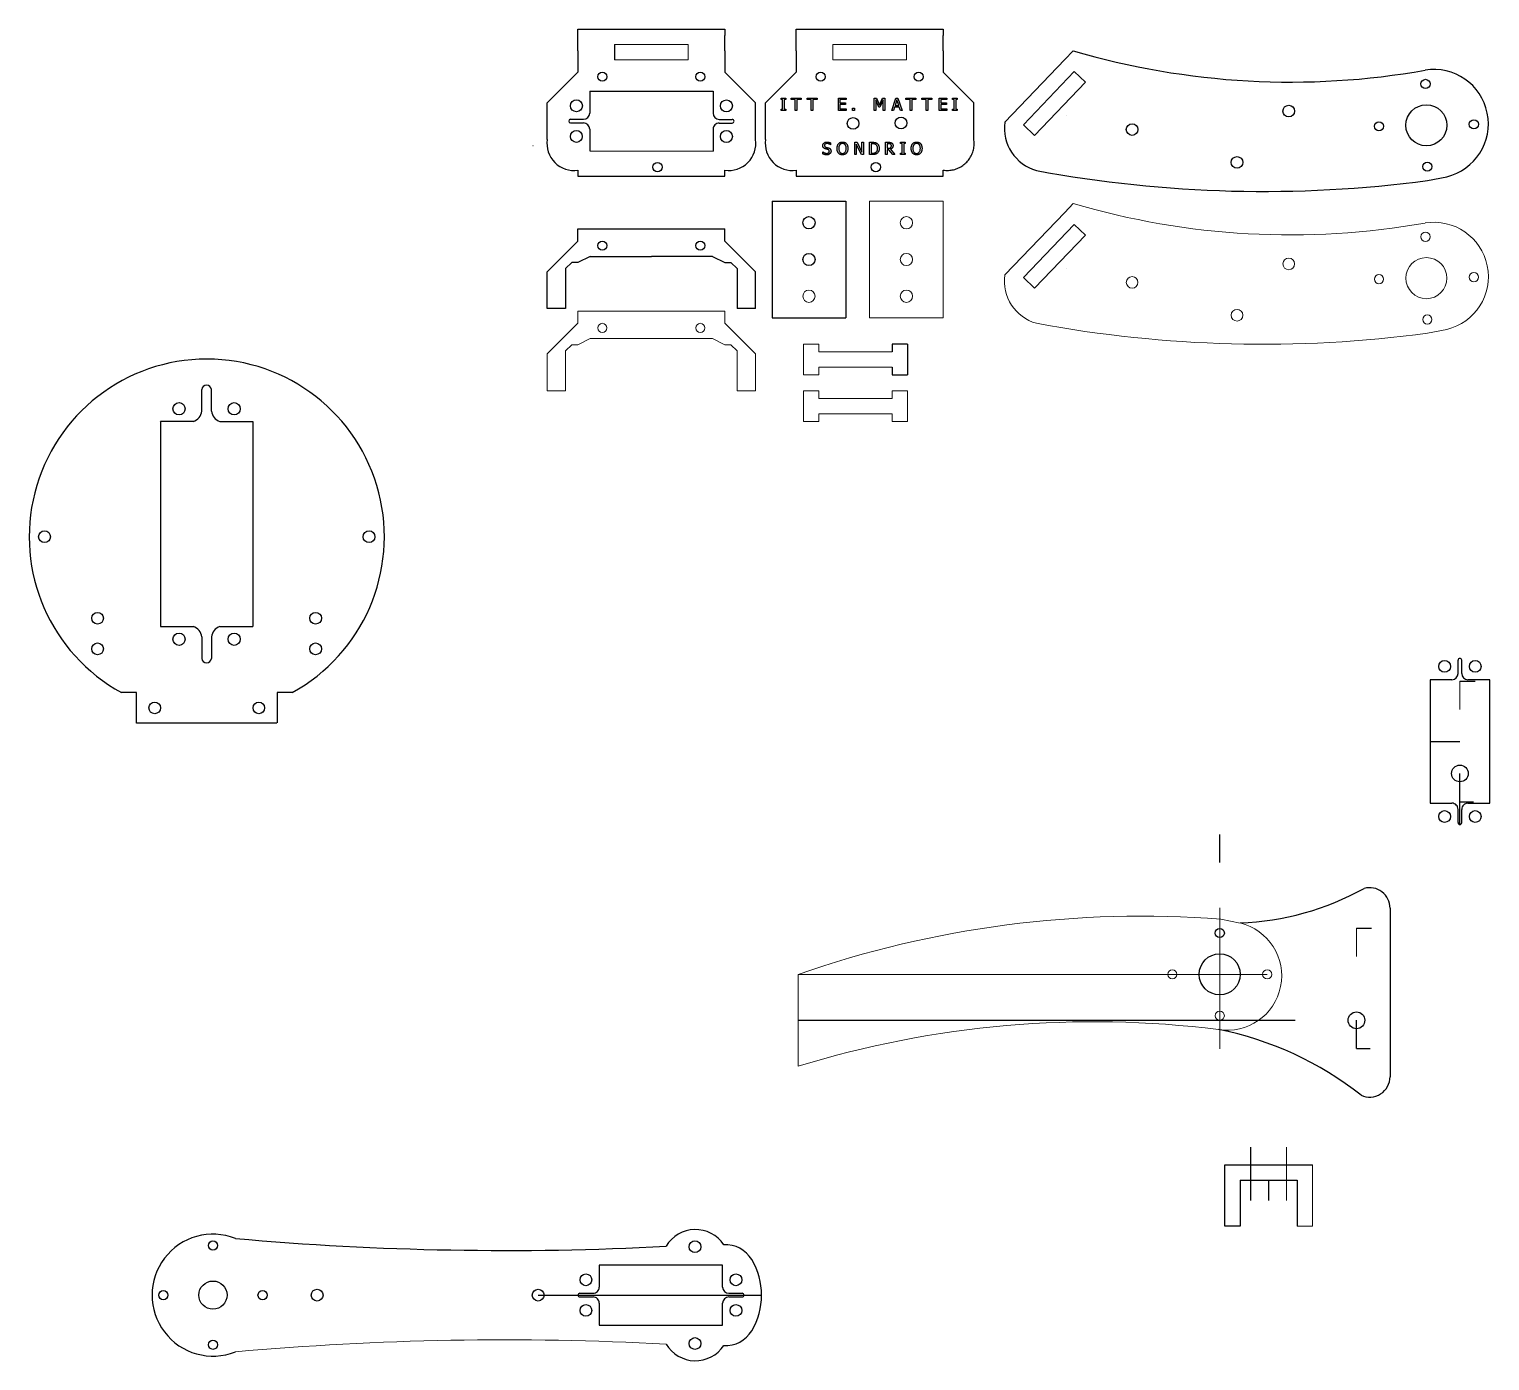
# Model space of a CAD drawing. Header units: millimetres. Extents: x -22 to 1002, y -11 to 445.
# Drawn here: x 525.2 to 1002.2, y 10.7 to 445.3 of the extents above; entities that cross this region are included whole.
import ezdxf

# ---------------------------------------------------------------- set-up
doc = ezdxf.new("R2010")
doc.units = ezdxf.units.MM
for name, color, linetype in [('SLD-0', 174, 'Continuous'), ('SLD-0_2', 179, 'Continuous'), ('SLD-0_3', 179, 'Continuous'), ('SLD-0_4', 179, 'Continuous')]:
    doc.layers.add(name, color=color, linetype=linetype)

msp = doc.modelspace()

# ---------------------------------------------------------------- linework, layer by layer
at = {"color": 250, "linetype": 'Continuous', "lineweight": 18, "true_color": 0x191924}
for p, q in [((787.7, 440.26), (787.7, 435.26)), ((811.7, 440.26), (787.7, 440.26)), ((811.7, 440.26), (811.7, 435.26)), ((811.7, 435.26), (787.7, 435.26)), ((799.67, 389.11), (799.67, 351.11)), ((799.67, 389.11), (823.67, 389.11)), ((823.67, 389.11), (823.67, 351.11)), ((863.38, 385.49), (866.15, 388.37)), ((866.51, 381.53), (849.91, 364.2)), ((853.52, 360.74), (870.13, 378.07)), ((870.13, 378.07), (866.51, 381.53)), ((864, 367.32), (864, 367.32)), ((864, 367.32), (864, 367.32)), ((853.52, 360.74), (849.91, 364.2)), ((704.4, 353.27), (752.4, 353.27)), ((799.67, 351.11), (823.67, 351.11)), ((778.07, 327.27), (783.07, 327.27)), ((778.07, 327.27), (778.07, 317.27)), ((783.07, 327.27), (783.07, 324.77)), ((807.07, 324.77), (783.07, 324.77)), ((807.07, 327.27), (807.07, 324.77)), ((812.07, 327.27), (807.07, 327.27)), ((812.07, 327.27), (812.07, 317.27)), ((783.07, 319.77), (807.07, 319.77)), ((783.07, 319.77), (783.07, 317.27)), ((807.07, 319.77), (807.07, 317.27)), ((783.07, 317.27), (778.07, 317.27)), ((807.07, 317.27), (812.07, 317.27))]:
    msp.add_line(p, q, dxfattribs=at)
at = {"color": 172, "linetype": 'Continuous', "lineweight": 18, "true_color": 0x0000b4}
for p, q in [((863.38, 385.49), (843.82, 365.06)), ((981.89, 346.03), (988.15, 347.25))]:
    msp.add_line(p, q, dxfattribs=at)
at = {"color": 5, "linetype": 'Continuous', "lineweight": 18, "true_color": 0x0000ff}
for p, q in [((704.4, 349.27), (704.4, 353.27)), ((752.4, 349.27), (752.4, 353.27)), ((694.4, 339.27), (704.4, 349.27)), ((762.4, 339.27), (752.4, 349.27)), ((708.4, 344.27), (704.4, 342.27)), ((708.4, 344.27), (728.4, 344.27)), ((748.4, 344.27), (728.4, 344.27)), ((748.4, 344.27), (752.4, 342.27)), ((694.4, 327.27), (694.4, 339.27)), ((702.4, 342.27), (700.4, 340.27)), ((700.4, 340.27), (700.4, 328.27)), ((704.4, 342.27), (702.4, 342.27)), ((752.4, 342.27), (754.4, 342.27)), ((754.4, 342.27), (756.4, 340.27)), ((756.4, 340.27), (756.4, 328.27)), ((762.4, 327.27), (762.4, 339.27)), ((700.4, 327.27), (694.4, 327.27)), ((700.4, 328.27), (700.4, 327.27)), ((756.4, 328.27), (756.4, 327.27)), ((762.4, 327.27), (756.4, 327.27))]:
    msp.add_line(p, q, dxfattribs=at)
at = {"color": 250, "linetype": 'Continuous', "lineweight": 18, "true_color": 0x191924}
for centre in [(811.67, 382.11), (811.67, 370.11), (811.67, 358.11)]:
    msp.add_circle(centre, 2, dxfattribs=at)
at = {"color": 172, "linetype": 'Continuous', "lineweight": 18, "true_color": 0x0000b4}
for centre, radius in [((981.21, 377.52), 1.5), ((936.55, 368.67), 1.9), ((981.5, 364.02), 6.7), ((885.4, 362.64), 1.9), ((966, 363.69), 1.5), ((997, 364.35), 1.5), ((919.65, 351.91), 1.9), ((981.79, 350.52), 1.5)]:
    msp.add_circle(centre, radius, dxfattribs=at)
at = {"color": 5, "linetype": 'Continuous', "lineweight": 18, "true_color": 0x0000ff}
for centre in [(712.4, 347.77), (744.4, 347.77)]:
    msp.add_circle(centre, 1.5, dxfattribs=at)
at = {"color": 250, "linetype": 'Continuous', "lineweight": 18, "true_color": 0x191924}
msp.add_arc((937.13, 629.2), 251.07, 253.5786, 280.0902, dxfattribs=at)
at = {"color": 172, "linetype": 'Continuous', "lineweight": 18, "true_color": 0x0000b4}
for centre, radius, start, end in [((983.97, 364.5), 17.75, 283.6116, 99.2672), ((858, 363.08), 14.32, 172.0293, 254.4454), ((928.2, 747.21), 404.76, 259.4592, 277.6216)]:
    msp.add_arc(centre, radius, start, end, dxfattribs=at)
at = {"layer": 'SLD-0'}
for p, q in [((863.38, 435.38), (843.82, 414.95)), ((981.89, 395.91), (988.15, 397.14)), ((581.55, 320.6), (581.55, 327.66)), ((584.74, 320.6), (584.74, 327.66)), ((567.62, 317.27), (567.62, 317.27)), ((578.82, 317.27), (568.05, 317.27)), ((568.05, 317.27), (568.05, 250.27)), ((587.47, 317.27), (598.24, 317.27)), ((598.24, 317.27), (598.24, 250.27)), ((568.05, 250.27), (578.82, 250.27)), ((587.47, 250.27), (598.24, 250.27)), ((581.55, 246.95), (581.55, 239.88)), ((584.74, 246.95), (584.74, 239.88)), ((991.84, 234.94), (991.84, 239.29)), ((993.04, 234.94), (993.04, 239.29)), ((989.84, 232.94), (982.69, 232.94)), ((982.69, 232.94), (982.69, 192.64)), ((1002.19, 232.94), (995.04, 232.94)), ((1002.19, 192.64), (1002.19, 232.94)), ((560.21, 228.74), (555.35, 228.74)), ((560.21, 218.74), (560.21, 228.74)), ((606.21, 228.74), (606.21, 218.88)), ((611.07, 228.74), (606.21, 228.74)), ((606.07, 218.74), (560.21, 218.74)), ((982.69, 192.64), (989.84, 192.64)), ((995.04, 192.64), (1002.19, 192.64)), ((991.84, 186.29), (991.84, 190.64)), ((993.04, 186.29), (993.04, 190.64)), ((751.66, 41.83), (711.36, 41.83)), ((711.36, 41.83), (711.36, 34.68)), ((751.66, 34.68), (751.66, 41.83)), ((691.43, 32.08), (764.39, 32.08)), ((705.01, 32.68), (709.36, 32.68)), ((705.01, 31.48), (709.36, 31.48)), ((711.36, 29.48), (711.36, 22.33)), ((751.66, 22.33), (751.66, 29.48)), ((753.66, 32.68), (758.01, 32.68)), ((753.66, 31.48), (758.01, 31.48)), ((711.36, 22.33), (751.66, 22.33))]:
    msp.add_line(p, q, dxfattribs=at)
for centre, radius in [((981.21, 427.41), 1.5), ((936.55, 418.55), 1.9), ((981.5, 413.91), 6.7), ((966, 413.58), 1.5), ((997, 414.24), 1.5), ((885.4, 412.53), 1.9), ((919.65, 401.8), 1.9), ((981.79, 400.41), 1.5), ((574.14, 321.38), 2), ((592.14, 321.38), 2), ((530.22, 279.61), 1.92), ((636.21, 279.61), 1.92), ((547.54, 253.02), 1.92), ((618.74, 253.02), 1.92), ((574.14, 246.16), 2), ((592.14, 246.16), 2), ((547.54, 243.02), 1.92), ((618.74, 243.02), 1.92), ((987.44, 237.29), 1.92), ((997.44, 237.29), 1.92), ((566.21, 223.74), 1.9), ((600.21, 223.74), 1.9), ((987.44, 188.29), 1.92), ((997.44, 188.29), 1.92), ((914.01, 136.78), 6.7), ((585.23, 48.28), 1.5), ((742.63, 47.88), 1.92), ((707.01, 37.08), 1.92), ((756.01, 37.08), 1.92), ((569.03, 32.08), 1.5), ((585.23, 32.08), 4.6), ((601.43, 32.08), 1.5), ((619.25, 32.08), 1.92), ((691.43, 32.08), 1.92), ((707.01, 27.08), 1.92), ((756.01, 27.08), 1.92), ((585.23, 15.88), 1.5), ((742.63, 16.28), 1.92)]:
    msp.add_circle(centre, radius, dxfattribs=at)
for centre, radius, start, end in [((983.97, 414.39), 17.75, 283.6116, 99.2672), ((858, 412.96), 14.32, 172.0293, 254.4454), ((928.2, 797.09), 404.76, 259.4592, 277.6216), ((583.21, 279.61), 57.99, 298.7114, 241.2886), ((583.14, 327.52), 1.6, 4.9977, 175.0022), ((577.63, 321.03), 3.94, 287.6082, 353.7193), ((588.66, 321.03), 3.94, 186.2806, 252.3917), ((577.63, 246.52), 3.94, 6.2807, 72.3918), ((588.66, 246.52), 3.94, 107.6082, 173.7194), ((583.14, 240.02), 1.6, 184.9978, 355.0022), ((992.44, 239.29), 0.6, 90, 180.0006), ((992.44, 239.29), 0.6, 359.9994, 90), ((989.84, 234.94), 2, 270, 0), ((995.04, 234.94), 2, 180, 270), ((989.84, 190.64), 2, 359.9999, 90), ((995.04, 190.64), 2, 90, 180.0001), ((992.44, 186.29), 0.6, 179.9998, 270), ((992.44, 186.29), 0.6, 270, 0.0002), ((742.78, 42.45), 11.05, 33.3259, 149.6292), ((585.23, 32.08), 19.9, 68.3801, 291.6199), ((680.92, 1046.18), 999.52, 264.92826, 273.00103), ((752.6, 38.53), 10, 31.0177, 93.3566), ((741.86, 32.08), 22.53, 328.9823, 31.0177), ((709.36, 34.68), 2, 269.9999, 0), ((753.66, 34.68), 2, 180, 270), ((705.01, 32.08), 0.6, 89.9998, 180), ((705.01, 32.08), 0.6, 180, 270.0002), ((709.36, 29.48), 2, 0, 90.0001), ((753.66, 29.48), 2, 90, 180), ((758.01, 32.08), 0.6, 0, 90.0006), ((758.01, 32.08), 0.6, 269.9994, 0), ((752.6, 25.62), 10, 266.628, 328.9823), ((742.78, 21.71), 11.05, 210.3708, 326.6741)]:
    msp.add_arc(centre, radius, start, end, dxfattribs=at)
at = {"layer": 'SLD-0', "color": 174, "linetype": 'Continuous', "lineweight": 18, "true_color": 0x0000a0}
msp.add_arc((680.92, -982.03), 999.52, 86.99897, 95.07174, dxfattribs=at)
at = {"layer": 'SLD-0_2'}
for p, q in [((992.44, 185.69), (992.44, 193.1)), ((914.01, 173.33), (914.01, 182.43)), ((776.33, 121.78), (938.65, 121.78))]:
    msp.add_line(p, q, dxfattribs=at)
at = {"layer": 'SLD-0_2', "color": 250, "linetype": 'Continuous', "lineweight": 18, "true_color": 0x191924}
for p, q in [((914.01, 136.78), (914.01, 158.5)), ((776.33, 136.78), (776.33, 106.78)), ((914.01, 136.78), (776.33, 136.78)), ((914.01, 136.78), (914.01, 112.48)), ((914.01, 136.78), (929.51, 136.78))]:
    msp.add_line(p, q, dxfattribs=at)
at = {"layer": 'SLD-0_2', "color": 172, "linetype": 'Continuous', "lineweight": 18, "true_color": 0x0000b4}
msp.add_line((914.39, 154.77), (920.65, 153.54), dxfattribs=at)
at = {"layer": 'SLD-0_2'}
msp.add_circle((914.01, 150.27), 1.5, dxfattribs=at)
at = {"layer": 'SLD-0_2', "color": 250, "linetype": 'Continuous', "lineweight": 18, "true_color": 0x191924}
for centre in [(898.51, 136.78), (914.01, 123.28)]:
    msp.add_circle(centre, 1.5, dxfattribs=at)
for centre, radius, start, end in [((888.39, -184.35), 340.12, 85.6149, 109.2372), ((872.94, -207.13), 328.44, 82.8859, 107.1079)]:
    msp.add_arc(centre, radius, start, end, dxfattribs=at)
at = {"layer": 'SLD-0_2', "color": 172, "linetype": 'Continuous', "lineweight": 18, "true_color": 0x0000b4}
msp.add_arc((916.48, 136.3), 17.75, 260.7328, 76.3884, dxfattribs=at)
at = {"layer": 'SLD-0_3', "color": 250, "linetype": 'Continuous', "lineweight": 18, "true_color": 0x191924}
for p, q in [((992.44, 232.47), (992.44, 223.22)), ((958.65, 151.9), (958.65, 142.65)), ((935.82, 80.36), (935.82, 63.01)), ((944.25, 54.57), (944.25, 74.57)), ((939.25, 69.57), (939.25, 54.57)), ((939.25, 54.57), (944.25, 54.57))]:
    msp.add_line(p, q, dxfattribs=at)
at = {"layer": 'SLD-0_3'}
for p, q in [((992.44, 232.47), (997.39, 232.47)), ((982.69, 212.79), (992.44, 212.79)), ((992.44, 193.1), (992.44, 202.35)), ((992.44, 193.1), (996.88, 193.1)), ((969.62, 158.38), (969.62, 103.37)), ((958.65, 151.9), (963.59, 151.9)), ((958.65, 112.53), (958.65, 121.78)), ((958.65, 112.53), (963.08, 112.53)), ((924.08, 80.36), (924.08, 63.01)), ((915.65, 54.57), (915.65, 74.57)), ((915.65, 74.57), (944.25, 74.57)), ((920.65, 69.57), (939.25, 69.57)), ((920.65, 69.57), (920.65, 54.57)), ((929.95, 69.57), (929.95, 63.01)), ((939.25, 69.57), (939.25, 54.57)), ((920.65, 54.57), (915.65, 54.57))]:
    msp.add_line(p, q, dxfattribs=at)
for centre in [(992.44, 202.35), (958.65, 121.78)]:
    msp.add_circle(centre, 2.73, dxfattribs=at)
at = {"layer": 'SLD-0_3', "color": 250, "linetype": 'Continuous', "lineweight": 18, "true_color": 0x191924}
msp.add_circle((929.51, 136.78), 1.5, dxfattribs=at)
at = {"layer": 'SLD-0_3'}
for centre, radius, start, end in [((917.13, 244.57), 91.09, 272.2186, 298.898), ((962.94, 158.38), 6.68, 0, 105.5583), ((892.55, 12.03), 108.81, 51.5996, 78.8352), ((962.94, 103.37), 6.68, 245.2174, 0)]:
    msp.add_arc(centre, radius, start, end, dxfattribs=at)
at = {"layer": 'SLD-0_4'}
for p, q in [((704.4, 443.26), (704.4, 445.26)), ((704.4, 445.26), (752.4, 445.26)), ((752.4, 445.26), (752.4, 443.26)), ((775.7, 443.26), (775.7, 445.26)), ((775.7, 445.26), (823.7, 445.26)), ((775.7, 438.26), (775.7, 445.26)), ((823.7, 445.26), (823.7, 443.26)), ((704.4, 438.26), (704.4, 443.26)), ((716.4, 440.26), (716.4, 435.26)), ((752.4, 438.26), (752.4, 443.26)), ((775.7, 438.26), (775.7, 443.26)), ((823.7, 438.26), (823.7, 443.26)), ((704.4, 438.26), (704.4, 431.26)), ((752.4, 438.26), (752.4, 431.26)), ((775.7, 438.26), (775.7, 431.26)), ((823.7, 438.26), (823.7, 431.26)), ((863.38, 435.38), (866.15, 438.26)), ((694.4, 421.26), (704.4, 431.26)), ((762.4, 421.26), (752.4, 431.26)), ((765.7, 421.26), (775.7, 431.26)), ((833.7, 421.26), (823.7, 431.26)), ((866.51, 431.42), (849.91, 414.08)), ((870.13, 427.96), (866.51, 431.42)), ((708.26, 425.02), (708.26, 417.87)), ((708.26, 425.02), (748.56, 425)), ((748.56, 425), (748.56, 417.85)), ((694.4, 409.26), (694.4, 421.26)), ((762.4, 409.26), (762.4, 421.26)), ((765.7, 409.26), (765.7, 421.26)), ((770.75, 422.35), (770.75, 422.76)), ((770.75, 422.76), (772.31, 422.76)), ((771.26, 422.35), (770.75, 422.35)), ((771.26, 419.16), (771.26, 422.35)), ((772.31, 422.35), (771.8, 422.35)), ((771.8, 422.35), (771.8, 419.16)), ((772.31, 422.76), (772.31, 422.35)), ((774.06, 422.28), (774.06, 422.76)), ((774.06, 422.76), (777.28, 422.76)), ((775.4, 422.28), (774.06, 422.28)), ((775.4, 418.76), (775.4, 422.28)), ((777.28, 422.28), (775.93, 422.28)), ((775.93, 422.28), (775.93, 418.76)), ((777.28, 422.76), (777.28, 422.28)), ((779.28, 422.28), (779.28, 422.76)), ((779.28, 422.76), (782.49, 422.76)), ((780.62, 422.28), (779.28, 422.28)), ((780.62, 418.76), (780.62, 422.28)), ((782.49, 422.28), (781.15, 422.28)), ((781.15, 422.28), (781.15, 418.76)), ((782.49, 422.76), (782.49, 422.28)), ((789.46, 418.76), (789.46, 422.76)), ((789.46, 422.76), (791.97, 422.76)), ((791.97, 422.28), (789.99, 422.28)), ((789.99, 422.28), (789.99, 421.19)), ((789.99, 421.19), (791.83, 421.19)), ((791.83, 420.72), (789.99, 420.72)), ((789.99, 420.72), (789.99, 419.23)), ((791.83, 421.19), (791.83, 420.72)), ((791.97, 422.76), (791.97, 422.28)), ((801.17, 418.76), (801.17, 422.76)), ((801.17, 422.76), (801.89, 422.76)), ((802.7, 419.86), (801.66, 422.2)), ((801.66, 422.2), (801.66, 418.76)), ((801.89, 422.76), (802.89, 420.53)), ((803.02, 419.86), (802.7, 419.86)), ((802.89, 420.53), (803.86, 422.76)), ((804.06, 422.2), (803.02, 419.86)), ((803.86, 422.76), (804.59, 422.76)), ((804.06, 418.76), (804.06, 422.2)), ((804.59, 422.76), (804.59, 418.76)), ((806.92, 418.76), (808.27, 422.76)), ((807.82, 419.87), (807.45, 418.76)), ((809.35, 419.87), (807.82, 419.87)), ((808.58, 422.22), (807.97, 420.33)), ((807.97, 420.33), (809.2, 420.33)), ((808.27, 422.76), (808.92, 422.76)), ((809.2, 420.33), (808.58, 422.22)), ((808.92, 422.76), (810.27, 418.76)), ((809.71, 418.76), (809.35, 419.87)), ((811.54, 422.28), (811.54, 422.76)), ((811.54, 422.76), (814.76, 422.76)), ((812.88, 422.28), (811.54, 422.28)), ((812.88, 418.76), (812.88, 422.28)), ((814.76, 422.28), (813.42, 422.28)), ((813.42, 422.28), (813.42, 418.76)), ((814.76, 422.76), (814.76, 422.28)), ((816.76, 422.28), (816.76, 422.76)), ((816.76, 422.76), (819.98, 422.76)), ((818.1, 422.28), (816.76, 422.28)), ((818.1, 418.76), (818.1, 422.28)), ((819.98, 422.28), (818.63, 422.28)), ((818.63, 422.28), (818.63, 418.76)), ((819.98, 422.76), (819.98, 422.28)), ((822.38, 418.76), (822.38, 422.76)), ((822.38, 422.76), (824.89, 422.76)), ((824.89, 422.28), (822.92, 422.28)), ((822.92, 422.28), (822.92, 421.19)), ((822.92, 421.19), (824.76, 421.19)), ((824.76, 420.72), (822.92, 420.72)), ((822.92, 420.72), (822.92, 419.23)), ((824.76, 421.19), (824.76, 420.72)), ((824.89, 422.76), (824.89, 422.28)), ((826.73, 422.35), (826.73, 422.76)), ((826.73, 422.76), (828.29, 422.76)), ((827.24, 422.35), (826.73, 422.35)), ((827.24, 419.16), (827.24, 422.35)), ((828.29, 422.35), (827.78, 422.35)), ((827.78, 422.35), (827.78, 419.16)), ((828.29, 422.76), (828.29, 422.35)), ((833.7, 409.26), (833.7, 421.26)), ((702.01, 415.88), (706.26, 415.87)), ((750.56, 415.85), (754.81, 415.85)), ((770.75, 418.76), (770.75, 419.16)), ((770.75, 419.16), (771.26, 419.16)), ((772.31, 418.76), (770.75, 418.76)), ((771.8, 419.16), (772.31, 419.16)), ((772.31, 419.16), (772.31, 418.76)), ((775.93, 418.76), (775.4, 418.76)), ((781.15, 418.76), (780.62, 418.76)), ((791.97, 418.76), (789.46, 418.76)), ((789.99, 419.23), (791.97, 419.23)), ((791.97, 419.23), (791.97, 418.76)), ((794.07, 418.76), (794.07, 419.52)), ((794.07, 419.52), (794.71, 419.52)), ((794.71, 418.76), (794.07, 418.76)), ((794.71, 419.52), (794.71, 418.76)), ((801.66, 418.76), (801.17, 418.76)), ((804.59, 418.76), (804.06, 418.76)), ((807.45, 418.76), (806.92, 418.76)), ((810.27, 418.76), (809.71, 418.76)), ((813.42, 418.76), (812.88, 418.76)), ((818.63, 418.76), (818.1, 418.76)), ((824.89, 418.76), (822.38, 418.76)), ((822.92, 419.23), (824.89, 419.23)), ((824.89, 419.23), (824.89, 418.76)), ((826.73, 418.76), (826.73, 419.16)), ((826.73, 419.16), (827.24, 419.16)), ((828.29, 418.76), (826.73, 418.76)), ((827.78, 419.16), (828.29, 419.16)), ((828.29, 419.16), (828.29, 418.76)), ((864, 417.21), (864, 417.21)), ((864, 417.21), (864, 417.21)), ((702, 414.68), (706.25, 414.67)), ((708.25, 412.67), (708.25, 405.52)), ((748.55, 412.65), (748.55, 405.5)), ((750.55, 414.65), (754.8, 414.65)), ((689.79, 407.2), (689.65, 407.2)), ((708.25, 405.52), (748.55, 405.5)), ((784.38, 407.28), (784.39, 407.44)), ((784.38, 407.21), (784.38, 407.28)), ((784.39, 407.13), (784.38, 407.21)), ((784.39, 407.44), (784.42, 407.59)), ((784.4, 407.07), (784.39, 407.13)), ((784.41, 407), (784.4, 407.07)), ((784.43, 406.93), (784.41, 407)), ((784.42, 407.59), (784.47, 407.73)), ((784.45, 406.87), (784.43, 406.93)), ((784.47, 406.81), (784.45, 406.87)), ((784.47, 407.73), (784.55, 407.86)), ((784.5, 406.76), (784.47, 406.81)), ((784.53, 406.71), (784.5, 406.76)), ((784.57, 406.65), (784.53, 406.71)), ((784.55, 407.86), (784.64, 407.98)), ((784.6, 406.61), (784.57, 406.65)), ((784.64, 406.56), (784.6, 406.61)), ((784.64, 407.98), (784.76, 408.1)), ((784.68, 406.52), (784.64, 406.56)), ((784.73, 406.48), (784.68, 406.52)), ((784.78, 406.44), (784.73, 406.48)), ((784.76, 408.1), (784.89, 408.2)), ((784.82, 406.4), (784.78, 406.44)), ((784.88, 406.37), (784.82, 406.4)), ((784.93, 406.34), (784.88, 406.37)), ((784.89, 408.2), (785.03, 408.28)), ((784.94, 407.43), (784.93, 407.34)), ((784.93, 407.34), (784.94, 407.26)), ((784.99, 406.32), (784.93, 406.34)), ((784.96, 407.52), (784.94, 407.43)), ((784.94, 407.26), (784.95, 407.18)), ((784.95, 407.18), (784.97, 407.11)), ((784.99, 407.59), (784.96, 407.52)), ((784.97, 407.11), (784.99, 407.05)), ((785.03, 407.67), (784.99, 407.59)), ((784.99, 407.05), (785.03, 406.99)), ((785.05, 406.29), (784.99, 406.32)), ((785.03, 408.28), (785.19, 408.35)), ((785.09, 407.73), (785.03, 407.67)), ((785.03, 406.99), (785.07, 406.94)), ((785.11, 406.27), (785.05, 406.29)), ((785.07, 406.94), (785.12, 406.89)), ((785.16, 407.8), (785.09, 407.73)), ((785.17, 406.25), (785.11, 406.27)), ((785.12, 406.89), (785.17, 406.84)), ((785.24, 407.85), (785.16, 407.8)), ((785.17, 406.84), (785.23, 406.8)), ((785.24, 406.23), (785.17, 406.25)), ((785.19, 408.35), (785.36, 408.39)), ((785.23, 406.8), (785.3, 406.77)), ((785.33, 407.89), (785.24, 407.85)), ((785.3, 406.21), (785.24, 406.23)), ((785.3, 406.77), (785.38, 406.74)), ((785.38, 406.19), (785.3, 406.21)), ((785.43, 407.92), (785.33, 407.89)), ((785.36, 408.39), (785.53, 408.42)), ((785.38, 406.74), (785.46, 406.71)), ((785.45, 406.17), (785.38, 406.19)), ((785.53, 407.95), (785.43, 407.92)), ((785.51, 406.15), (785.45, 406.17)), ((785.46, 406.71), (785.51, 406.7)), ((785.51, 406.7), (785.58, 406.68)), ((785.57, 406.14), (785.51, 406.15)), ((785.53, 408.42), (785.72, 408.43)), ((785.64, 407.96), (785.53, 407.95)), ((785.63, 406.13), (785.57, 406.14)), ((785.58, 406.68), (785.65, 406.67)), ((785.69, 406.11), (785.63, 406.13)), ((785.76, 407.97), (785.64, 407.96)), ((785.65, 406.67), (785.72, 406.65)), ((785.74, 406.1), (785.69, 406.11)), ((785.72, 408.43), (785.84, 408.43)), ((785.72, 406.65), (785.79, 406.63)), ((785.79, 406.09), (785.74, 406.1)), ((785.87, 407.96), (785.76, 407.97)), ((785.79, 406.63), (785.87, 406.61)), ((785.85, 406.07), (785.79, 406.09)), ((785.84, 408.43), (785.95, 408.42)), ((785.91, 406.06), (785.85, 406.07)), ((785.97, 407.95), (785.87, 407.96)), ((785.87, 406.61), (785.95, 406.59)), ((785.96, 406.04), (785.91, 406.06)), ((785.95, 408.42), (786.05, 408.41)), ((785.95, 406.59), (786.03, 406.57)), ((786.02, 406.03), (785.96, 406.04)), ((786.08, 407.94), (785.97, 407.95)), ((786.11, 406), (786.02, 406.03)), ((786.03, 406.57), (786.1, 406.56)), ((786.05, 408.41), (786.16, 408.4)), ((786.18, 407.91), (786.08, 407.94)), ((786.1, 406.56), (786.16, 406.54)), ((786.18, 405.97), (786.11, 406)), ((786.16, 408.4), (786.26, 408.38)), ((786.16, 406.54), (786.22, 406.52)), ((786.28, 407.88), (786.18, 407.91)), ((786.25, 405.93), (786.18, 405.97)), ((786.22, 406.52), (786.28, 406.5)), ((786.3, 405.89), (786.25, 405.93)), ((786.26, 408.38), (786.36, 408.36)), ((786.39, 407.84), (786.28, 407.88)), ((786.28, 406.5), (786.41, 406.46)), ((786.36, 405.85), (786.3, 405.89)), ((786.36, 408.36), (786.46, 408.34)), ((786.4, 405.8), (786.36, 405.85)), ((786.48, 407.8), (786.39, 407.84)), ((786.44, 405.75), (786.4, 405.8)), ((786.41, 406.46), (786.53, 406.41)), ((786.47, 405.69), (786.44, 405.75)), ((786.46, 408.34), (786.55, 408.31)), ((786.49, 405.63), (786.47, 405.69)), ((786.57, 407.75), (786.48, 407.8)), ((786.51, 405.56), (786.49, 405.63)), ((786.51, 405.49), (786.51, 405.56)), ((786.52, 405.41), (786.51, 405.49)), ((786.53, 406.41), (786.64, 406.35)), ((786.55, 408.31), (786.65, 408.28)), ((786.66, 407.7), (786.57, 407.75)), ((786.64, 406.35), (786.73, 406.28)), ((786.65, 408.28), (786.74, 408.25)), ((786.74, 407.65), (786.66, 407.7)), ((786.73, 406.28), (786.81, 406.21)), ((786.74, 408.25), (786.83, 408.21)), ((786.81, 407.59), (786.74, 407.65)), ((786.87, 407.53), (786.81, 407.59)), ((786.81, 406.21), (786.88, 406.12)), ((786.83, 408.21), (786.91, 408.17)), ((786.91, 407.53), (786.87, 407.53)), ((786.88, 406.12), (786.94, 406.03)), ((786.91, 408.17), (786.91, 407.53)), ((786.94, 406.03), (786.99, 405.94)), ((786.99, 405.94), (787.02, 405.84)), ((787.02, 405.84), (787.05, 405.73)), ((787.05, 405.73), (787.07, 405.62)), ((787.07, 405.62), (787.07, 405.49)), ((787.07, 405.49), (787.07, 405.42)), ((789.04, 406.52), (789.05, 406.68)), ((789.04, 406.36), (789.04, 406.52)), ((789.04, 406.19), (789.04, 406.36)), ((789.05, 406.04), (789.04, 406.19)), ((789.05, 406.68), (789.07, 406.83)), ((789.07, 405.89), (789.05, 406.04)), ((789.07, 406.83), (789.1, 406.97)), ((789.1, 405.74), (789.07, 405.89)), ((789.1, 406.97), (789.13, 407.11)), ((789.12, 405.61), (789.1, 405.74)), ((789.16, 405.47), (789.12, 405.61)), ((789.13, 407.11), (789.16, 407.24)), ((789.16, 407.24), (789.21, 407.36)), ((789.21, 405.35), (789.16, 405.47)), ((789.21, 407.36), (789.26, 407.48)), ((789.26, 407.48), (789.32, 407.6)), ((789.32, 407.6), (789.38, 407.7)), ((789.38, 407.7), (789.45, 407.8)), ((789.45, 407.8), (789.52, 407.9)), ((789.52, 407.9), (789.6, 407.98)), ((789.6, 406.48), (789.59, 406.36)), ((789.59, 406.36), (789.6, 406.1)), ((789.6, 407.98), (789.68, 408.06)), ((789.61, 406.72), (789.6, 406.61)), ((789.6, 406.61), (789.6, 406.48)), ((789.6, 406.1), (789.63, 405.87)), ((789.63, 406.84), (789.61, 406.72)), ((789.65, 406.95), (789.63, 406.84)), ((789.63, 405.87), (789.68, 405.66)), ((789.68, 407.05), (789.65, 406.95)), ((789.68, 408.06), (789.78, 408.13)), ((789.71, 407.15), (789.68, 407.05)), ((789.68, 405.66), (789.74, 405.47)), ((789.74, 407.25), (789.71, 407.15)), ((789.78, 407.34), (789.74, 407.25)), ((789.74, 405.47), (789.82, 405.3)), ((789.78, 408.13), (789.87, 408.19)), ((789.82, 407.42), (789.78, 407.34)), ((789.87, 407.5), (789.82, 407.42)), ((789.87, 408.19), (789.97, 408.25)), ((789.92, 407.57), (789.87, 407.5)), ((789.98, 407.63), (789.92, 407.57)), ((789.97, 408.25), (790.08, 408.3)), ((790.03, 407.69), (789.98, 407.63)), ((790.1, 407.75), (790.03, 407.69)), ((790.08, 408.3), (790.19, 408.34)), ((790.16, 407.8), (790.1, 407.75)), ((790.23, 407.84), (790.16, 407.8)), ((790.19, 408.34), (790.3, 408.38)), ((790.3, 407.88), (790.23, 407.84)), ((790.3, 408.38), (790.42, 408.4)), ((790.38, 407.91), (790.3, 407.88)), ((790.45, 407.94), (790.38, 407.91)), ((790.42, 408.4), (790.55, 408.42)), ((790.54, 407.96), (790.45, 407.94)), ((790.62, 407.97), (790.54, 407.96)), ((790.55, 408.42), (790.68, 408.44)), ((790.72, 407.98), (790.62, 407.97)), ((790.68, 408.44), (790.81, 408.44)), ((790.81, 407.98), (790.72, 407.98)), ((790.81, 408.44), (790.94, 408.44)), ((790.9, 407.98), (790.81, 407.98)), ((790.99, 407.97), (790.9, 407.98)), ((790.94, 408.44), (791.07, 408.42)), ((791.07, 407.96), (790.99, 407.97)), ((791.07, 408.42), (791.2, 408.4)), ((791.16, 407.94), (791.07, 407.96)), ((791.24, 407.91), (791.16, 407.94)), ((791.2, 408.4), (791.32, 408.38)), ((791.31, 407.88), (791.24, 407.91)), ((791.39, 407.84), (791.31, 407.88)), ((791.32, 408.38), (791.43, 408.34)), ((791.46, 407.8), (791.39, 407.84)), ((791.43, 408.34), (791.54, 408.3)), ((791.52, 407.75), (791.46, 407.8)), ((791.59, 407.69), (791.52, 407.75)), ((791.54, 408.3), (791.65, 408.25)), ((791.64, 407.63), (791.59, 407.69)), ((791.7, 407.57), (791.64, 407.63)), ((791.65, 408.25), (791.75, 408.19)), ((791.75, 407.5), (791.7, 407.57)), ((791.75, 408.19), (791.85, 408.13)), ((791.79, 407.42), (791.75, 407.5)), ((791.84, 407.34), (791.79, 407.42)), ((791.8, 405.3), (791.88, 405.47)), ((791.87, 407.25), (791.84, 407.34)), ((791.85, 408.13), (791.94, 408.06)), ((791.91, 407.16), (791.87, 407.25)), ((791.88, 405.47), (791.95, 405.66)), ((791.94, 407.06), (791.91, 407.16)), ((791.94, 408.06), (792.02, 407.98)), ((791.97, 406.95), (791.94, 407.06)), ((791.95, 405.66), (791.99, 405.87)), ((791.99, 406.84), (791.97, 406.95)), ((792.01, 406.73), (791.99, 406.84)), ((791.99, 405.87), (792.02, 406.1)), ((792.02, 406.61), (792.01, 406.73)), ((792.02, 407.98), (792.1, 407.9)), ((792.02, 406.48), (792.02, 406.61)), ((792.03, 406.36), (792.02, 406.48)), ((792.02, 406.1), (792.03, 406.36)), ((792.1, 407.9), (792.17, 407.81)), ((792.17, 407.81), (792.24, 407.71)), ((792.24, 407.71), (792.3, 407.6)), ((792.3, 407.6), (792.36, 407.49)), ((792.36, 407.49), (792.41, 407.37)), ((792.41, 407.37), (792.45, 407.24)), ((792.45, 405.48), (792.41, 405.35)), ((792.45, 407.24), (792.49, 407.11)), ((792.49, 405.61), (792.45, 405.48)), ((792.49, 407.11), (792.52, 406.97)), ((792.52, 405.75), (792.49, 405.61)), ((792.52, 406.97), (792.55, 406.83)), ((792.55, 405.89), (792.52, 405.75)), ((792.55, 406.83), (792.57, 406.67)), ((792.57, 406.04), (792.55, 405.89)), ((792.57, 406.67), (792.57, 406.52)), ((792.57, 406.52), (792.58, 406.36)), ((792.58, 406.36), (792.57, 406.19)), ((792.57, 406.19), (792.57, 406.04)), ((794.81, 404.36), (794.81, 408.36)), ((794.81, 408.36), (795.56, 408.36)), ((797.07, 404.36), (795.3, 407.8)), ((795.3, 407.8), (795.3, 404.36)), ((795.56, 408.36), (797.17, 405.19)), ((797.17, 405.19), (797.17, 408.36)), ((797.17, 408.36), (797.67, 408.36)), ((797.67, 408.36), (797.67, 404.36)), ((799.67, 404.36), (799.67, 408.36)), ((799.67, 408.36), (800.58, 408.36)), ((800.61, 407.9), (800.2, 407.9)), ((800.2, 407.9), (800.2, 404.82)), ((800.58, 408.36), (800.76, 408.35)), ((800.72, 407.9), (800.61, 407.9)), ((800.83, 407.89), (800.72, 407.9)), ((800.76, 408.35), (800.93, 408.35)), ((800.94, 407.88), (800.83, 407.89)), ((800.93, 408.35), (801.08, 408.34)), ((801.03, 407.87), (800.94, 407.88)), ((801.12, 407.86), (801.03, 407.87)), ((801.08, 408.34), (801.22, 408.32)), ((801.21, 407.84), (801.12, 407.86)), ((801.29, 407.82), (801.21, 407.84)), ((801.22, 408.32), (801.35, 408.3)), ((801.37, 407.8), (801.29, 407.82)), ((801.35, 408.3), (801.46, 408.27)), ((801.44, 407.77), (801.37, 407.8)), ((801.52, 407.73), (801.44, 407.77)), ((801.46, 408.27), (801.57, 408.24)), ((801.59, 407.69), (801.52, 407.73)), ((801.57, 408.24), (801.67, 408.21)), ((801.66, 407.65), (801.59, 407.69)), ((801.76, 407.59), (801.66, 407.65)), ((801.67, 408.21), (801.76, 408.17)), ((801.76, 408.17), (801.85, 408.13)), ((801.85, 407.52), (801.76, 407.59)), ((801.85, 408.13), (801.93, 408.09)), ((801.93, 407.44), (801.85, 407.52)), ((801.93, 408.09), (802.01, 408.04)), ((802, 407.35), (801.93, 407.44)), ((802.06, 407.25), (802, 407.35)), ((802.01, 408.04), (802.14, 407.95)), ((802.02, 405.39), (802.08, 405.48)), ((802.12, 407.15), (802.06, 407.25)), ((802.08, 405.48), (802.13, 405.58)), ((802.16, 407.03), (802.12, 407.15)), ((802.13, 405.58), (802.17, 405.69)), ((802.14, 407.95), (802.25, 407.85)), ((802.2, 406.92), (802.16, 407.03)), ((802.17, 405.69), (802.21, 405.81)), ((802.23, 406.79), (802.2, 406.92)), ((802.21, 405.81), (802.23, 405.93)), ((802.25, 406.65), (802.23, 406.79)), ((802.23, 405.93), (802.25, 406.07)), ((802.25, 407.85), (802.35, 407.74)), ((802.26, 406.51), (802.25, 406.65)), ((802.25, 406.07), (802.26, 406.21)), ((802.27, 406.36), (802.26, 406.51)), ((802.26, 406.21), (802.27, 406.36)), ((802.35, 407.74), (802.45, 407.62)), ((802.45, 407.62), (802.53, 407.5)), ((802.53, 407.5), (802.61, 407.36)), ((802.67, 405.51), (802.6, 405.36)), ((802.61, 407.36), (802.67, 407.21)), ((802.67, 407.21), (802.73, 407.06)), ((802.72, 405.67), (802.67, 405.51)), ((802.76, 405.83), (802.72, 405.67)), ((802.73, 407.06), (802.77, 406.9)), ((802.8, 406), (802.76, 405.83)), ((802.77, 406.9), (802.8, 406.72)), ((802.8, 406.72), (802.82, 406.54)), ((802.81, 406.17), (802.8, 406)), ((802.82, 406.35), (802.81, 406.17)), ((802.82, 406.54), (802.82, 406.35)), ((804.82, 404.36), (804.82, 408.36)), ((804.82, 408.36), (805.85, 408.36)), ((805.88, 407.9), (805.35, 407.9)), ((805.35, 407.9), (805.35, 406.39)), ((805.35, 406.39), (805.82, 406.39)), ((805.96, 405.94), (805.35, 405.94)), ((805.35, 405.94), (805.35, 404.36)), ((805.82, 406.39), (805.9, 406.39)), ((805.85, 408.36), (805.97, 408.36)), ((805.95, 407.9), (805.88, 407.9)), ((805.9, 406.39), (805.97, 406.39)), ((806.02, 407.89), (805.95, 407.9)), ((807.23, 404.36), (805.96, 405.94)), ((805.97, 408.36), (806.07, 408.35)), ((805.97, 406.39), (806.04, 406.4)), ((806.09, 407.89), (806.02, 407.89)), ((806.04, 406.4), (806.11, 406.4)), ((806.07, 408.35), (806.17, 408.35)), ((806.15, 407.88), (806.09, 407.89)), ((806.11, 406.4), (806.17, 406.42)), ((806.2, 407.88), (806.15, 407.88)), ((806.17, 408.35), (806.26, 408.34)), ((806.17, 406.42), (806.23, 406.43)), ((806.26, 407.86), (806.2, 407.88)), ((806.23, 406.43), (806.29, 406.44)), ((806.26, 408.34), (806.35, 408.33)), ((806.3, 407.85), (806.26, 407.86)), ((806.29, 406.44), (806.35, 406.46)), ((806.35, 407.84), (806.3, 407.85)), ((806.35, 408.33), (806.43, 408.32)), ((806.4, 407.82), (806.35, 407.84)), ((806.35, 406.46), (806.4, 406.49)), ((806.44, 407.8), (806.4, 407.82)), ((806.4, 406.49), (806.45, 406.52)), ((806.43, 408.32), (806.51, 408.3)), ((806.48, 407.78), (806.44, 407.8)), ((806.45, 406.52), (806.5, 406.55)), ((806.52, 407.76), (806.48, 407.78)), ((806.62, 406.15), (806.49, 406.09)), ((806.49, 406.09), (807.92, 404.36)), ((806.5, 406.55), (806.55, 406.59)), ((806.51, 408.3), (806.58, 408.28)), ((806.56, 407.73), (806.52, 407.76)), ((806.55, 406.59), (806.58, 406.63)), ((806.6, 407.69), (806.56, 407.73)), ((806.58, 408.28), (806.66, 408.25)), ((806.58, 406.63), (806.62, 406.67)), ((806.63, 407.66), (806.6, 407.69)), ((806.62, 406.67), (806.65, 406.72)), ((806.73, 406.21), (806.62, 406.15)), ((806.66, 407.62), (806.63, 407.66)), ((806.65, 406.72), (806.68, 406.76)), ((806.66, 408.25), (806.73, 408.22)), ((806.69, 407.58), (806.66, 407.62)), ((806.68, 406.76), (806.7, 406.81)), ((806.71, 407.54), (806.69, 407.58)), ((806.7, 406.81), (806.72, 406.86)), ((806.73, 407.49), (806.71, 407.54)), ((806.72, 406.86), (806.73, 406.92)), ((806.73, 408.22), (806.8, 408.19)), ((806.74, 407.44), (806.73, 407.49)), ((806.73, 406.92), (806.75, 406.97)), ((806.84, 406.28), (806.73, 406.21)), ((806.76, 407.39), (806.74, 407.44)), ((806.75, 406.97), (806.76, 407.03)), ((806.76, 407.34), (806.76, 407.39)), ((806.77, 407.28), (806.76, 407.34)), ((806.76, 407.09), (806.77, 407.16)), ((806.76, 407.03), (806.76, 407.09)), ((806.77, 407.23), (806.77, 407.28)), ((806.77, 407.16), (806.77, 407.23)), ((806.8, 408.19), (806.87, 408.14)), ((806.93, 406.35), (806.84, 406.28)), ((806.87, 408.14), (806.94, 408.1)), ((807.02, 406.44), (806.93, 406.35)), ((806.94, 408.1), (807, 408.05)), ((807, 408.05), (807.06, 407.99)), ((807.1, 406.53), (807.02, 406.44)), ((807.06, 407.99), (807.11, 407.93)), ((807.17, 406.63), (807.1, 406.53)), ((807.11, 407.93), (807.16, 407.86)), ((807.16, 407.86), (807.2, 407.8)), ((807.22, 406.75), (807.17, 406.63)), ((807.2, 407.8), (807.24, 407.72)), ((807.27, 406.86), (807.22, 406.75)), ((807.24, 407.72), (807.27, 407.64)), ((807.27, 407.64), (807.29, 407.56)), ((807.3, 406.99), (807.27, 406.86)), ((807.29, 407.56), (807.31, 407.47)), ((807.32, 407.13), (807.3, 406.99)), ((807.31, 407.47), (807.32, 407.37)), ((807.32, 407.37), (807.32, 407.27)), ((807.32, 407.27), (807.32, 407.13)), ((809.76, 407.95), (809.76, 408.36)), ((809.76, 408.36), (811.32, 408.36)), ((810.27, 407.95), (809.76, 407.95)), ((810.27, 404.76), (810.27, 407.95)), ((811.32, 407.95), (810.8, 407.95)), ((810.8, 407.95), (810.8, 404.76)), ((811.32, 408.36), (811.32, 407.95)), ((813.24, 406.36), (813.25, 406.52)), ((813.25, 406.19), (813.24, 406.36)), ((813.25, 406.52), (813.26, 406.68)), ((813.26, 406.04), (813.25, 406.19)), ((813.26, 406.68), (813.28, 406.83)), ((813.28, 405.89), (813.26, 406.04)), ((813.28, 406.83), (813.3, 406.97)), ((813.3, 405.74), (813.28, 405.89)), ((813.3, 406.97), (813.33, 407.11)), ((813.33, 405.61), (813.3, 405.74)), ((813.33, 407.11), (813.37, 407.24)), ((813.37, 405.47), (813.33, 405.61)), ((813.37, 407.24), (813.41, 407.36)), ((813.41, 405.35), (813.37, 405.47)), ((813.41, 407.36), (813.47, 407.48)), ((813.47, 407.48), (813.52, 407.6)), ((813.52, 407.6), (813.58, 407.7)), ((813.58, 407.7), (813.65, 407.8)), ((813.65, 407.8), (813.72, 407.9)), ((813.72, 407.9), (813.8, 407.98)), ((813.8, 407.98), (813.89, 408.06)), ((813.82, 406.72), (813.8, 406.61)), ((813.8, 406.61), (813.8, 406.48)), ((813.8, 406.48), (813.8, 406.36)), ((813.8, 406.36), (813.8, 406.1)), ((813.8, 406.1), (813.83, 405.87)), ((813.83, 406.84), (813.82, 406.72)), ((813.86, 406.95), (813.83, 406.84)), ((813.83, 405.87), (813.88, 405.66)), ((813.88, 407.05), (813.86, 406.95)), ((813.91, 407.15), (813.88, 407.05)), ((813.88, 405.66), (813.94, 405.47)), ((813.89, 408.06), (813.98, 408.13)), ((813.95, 407.25), (813.91, 407.15)), ((813.94, 405.47), (814.03, 405.3)), ((813.99, 407.34), (813.95, 407.25)), ((813.98, 408.13), (814.07, 408.19)), ((814.03, 407.42), (813.99, 407.34)), ((814.07, 407.5), (814.03, 407.42)), ((814.07, 408.19), (814.18, 408.25)), ((814.12, 407.57), (814.07, 407.5)), ((814.18, 407.63), (814.12, 407.57)), ((814.18, 408.25), (814.28, 408.3)), ((814.24, 407.69), (814.18, 407.63)), ((814.3, 407.75), (814.24, 407.69)), ((814.28, 408.3), (814.39, 408.34)), ((814.37, 407.8), (814.3, 407.75)), ((814.44, 407.84), (814.37, 407.8)), ((814.39, 408.34), (814.51, 408.38)), ((814.51, 407.88), (814.44, 407.84)), ((814.51, 408.38), (814.63, 408.4)), ((814.58, 407.91), (814.51, 407.88)), ((814.66, 407.94), (814.58, 407.91)), ((814.63, 408.4), (814.75, 408.42)), ((814.74, 407.96), (814.66, 407.94)), ((814.83, 407.97), (814.74, 407.96)), ((814.75, 408.42), (814.88, 408.44)), ((814.92, 407.98), (814.83, 407.97)), ((814.88, 408.44), (815.01, 408.44)), ((815.01, 407.98), (814.92, 407.98)), ((815.01, 408.44), (815.15, 408.44)), ((815.11, 407.98), (815.01, 407.98)), ((815.2, 407.97), (815.11, 407.98)), ((815.15, 408.44), (815.28, 408.42)), ((815.28, 407.96), (815.2, 407.97)), ((815.28, 408.42), (815.4, 408.4)), ((815.37, 407.94), (815.28, 407.96)), ((815.45, 407.91), (815.37, 407.94)), ((815.4, 408.4), (815.52, 408.38)), ((815.52, 407.88), (815.45, 407.91)), ((815.52, 408.38), (815.64, 408.34)), ((815.6, 407.84), (815.52, 407.88)), ((815.66, 407.8), (815.6, 407.84)), ((815.64, 408.34), (815.75, 408.3)), ((815.73, 407.75), (815.66, 407.8)), ((815.79, 407.69), (815.73, 407.75)), ((815.75, 408.3), (815.86, 408.25)), ((815.85, 407.63), (815.79, 407.69)), ((815.91, 407.57), (815.85, 407.63)), ((815.86, 408.25), (815.96, 408.19)), ((815.95, 407.5), (815.91, 407.57)), ((816, 407.42), (815.95, 407.5)), ((815.96, 408.19), (816.05, 408.13)), ((816.04, 407.34), (816, 407.42)), ((816, 405.3), (816.09, 405.47)), ((816.08, 407.25), (816.04, 407.34)), ((816.05, 408.13), (816.14, 408.06)), ((816.12, 407.16), (816.08, 407.25)), ((816.09, 405.47), (816.15, 405.66)), ((816.15, 407.06), (816.12, 407.16)), ((816.14, 408.06), (816.22, 407.98)), ((816.17, 406.95), (816.15, 407.06)), ((816.15, 405.66), (816.2, 405.87)), ((816.2, 406.84), (816.17, 406.95)), ((816.21, 406.73), (816.2, 406.84)), ((816.2, 405.87), (816.22, 406.1)), ((816.22, 406.61), (816.21, 406.73)), ((816.22, 407.98), (816.3, 407.9)), ((816.23, 406.48), (816.22, 406.61)), ((816.22, 406.1), (816.23, 406.36)), ((816.23, 406.36), (816.23, 406.48)), ((816.3, 407.9), (816.38, 407.81)), ((816.38, 407.81), (816.45, 407.71)), ((816.45, 407.71), (816.51, 407.6)), ((816.51, 407.6), (816.56, 407.49)), ((816.56, 407.49), (816.62, 407.37)), ((816.62, 407.37), (816.66, 407.24)), ((816.66, 405.48), (816.62, 405.35)), ((816.66, 407.24), (816.7, 407.11)), ((816.7, 405.61), (816.66, 405.48)), ((816.7, 407.11), (816.73, 406.97)), ((816.73, 405.75), (816.7, 405.61)), ((816.73, 406.97), (816.75, 406.83)), ((816.75, 405.89), (816.73, 405.75)), ((816.75, 406.83), (816.77, 406.67)), ((816.77, 406.04), (816.75, 405.89)), ((816.77, 406.67), (816.78, 406.52)), ((816.78, 406.19), (816.77, 406.04)), ((816.78, 406.52), (816.78, 406.36)), ((816.78, 406.36), (816.78, 406.19)), ((833.32, 405.12), (833.45, 405.52)), ((833.45, 405.52), (833.56, 405.93)), ((833.56, 405.93), (833.65, 406.34)), ((833.65, 406.34), (833.71, 406.75)), ((833.78, 408.43), (833.7, 409.26)), ((833.71, 406.75), (833.76, 407.17)), ((833.76, 407.17), (833.79, 407.59)), ((833.8, 408.01), (833.78, 408.43)), ((833.79, 407.59), (833.8, 408.01)), ((784.35, 404.59), (784.35, 405.26)), ((784.35, 405.26), (784.39, 405.26)), ((784.44, 404.55), (784.35, 404.59)), ((784.39, 405.26), (784.48, 405.18)), ((784.53, 404.51), (784.44, 404.55)), ((784.48, 405.18), (784.57, 405.11)), ((784.63, 404.47), (784.53, 404.51)), ((784.57, 405.11), (784.67, 405.04)), ((784.73, 404.44), (784.63, 404.47)), ((784.67, 405.04), (784.77, 404.98)), ((784.82, 404.4), (784.73, 404.44)), ((784.77, 404.98), (784.88, 404.93)), ((784.93, 404.37), (784.82, 404.4)), ((784.88, 404.93), (784.99, 404.88)), ((785.03, 404.35), (784.93, 404.37)), ((784.99, 404.88), (785.1, 404.84)), ((785.14, 404.32), (785.03, 404.35)), ((785.1, 404.84), (785.2, 404.8)), ((785.26, 404.31), (785.14, 404.32)), ((785.2, 404.8), (785.31, 404.78)), ((785.39, 404.29), (785.26, 404.31)), ((785.31, 404.78), (785.42, 404.76)), ((785.52, 404.29), (785.39, 404.29)), ((785.42, 404.76), (785.52, 404.75)), ((785.52, 404.75), (785.63, 404.74)), ((785.66, 404.28), (785.52, 404.29)), ((785.63, 404.74), (785.77, 404.75)), ((785.78, 404.29), (785.66, 404.28)), ((785.77, 404.75), (785.9, 404.76)), ((785.89, 404.3), (785.78, 404.29)), ((786, 404.31), (785.89, 404.3)), ((785.9, 404.76), (786.01, 404.79)), ((786.1, 404.32), (786, 404.31)), ((786.01, 404.79), (786.12, 404.82)), ((786.19, 404.35), (786.1, 404.32)), ((786.12, 404.82), (786.21, 404.87)), ((786.27, 404.38), (786.19, 404.35)), ((786.21, 404.87), (786.29, 404.93)), ((786.35, 404.41), (786.27, 404.38)), ((786.29, 404.93), (786.36, 404.99)), ((786.43, 404.45), (786.35, 404.41)), ((786.36, 404.99), (786.42, 405.06)), ((786.42, 405.06), (786.46, 405.14)), ((786.5, 404.49), (786.43, 404.45)), ((786.46, 405.14), (786.49, 405.22)), ((786.49, 405.22), (786.51, 405.32)), ((786.57, 404.54), (786.5, 404.49)), ((786.51, 405.32), (786.52, 405.41)), ((786.64, 404.59), (786.57, 404.54)), ((786.71, 404.65), (786.64, 404.59)), ((786.76, 404.7), (786.71, 404.65)), ((786.81, 404.76), (786.76, 404.7)), ((786.86, 404.82), (786.81, 404.76)), ((786.91, 404.89), (786.86, 404.82)), ((786.94, 404.96), (786.91, 404.89)), ((786.97, 405.03), (786.94, 404.96)), ((787.01, 405.11), (786.97, 405.03)), ((787.03, 405.19), (787.01, 405.11)), ((787.05, 405.26), (787.03, 405.19)), ((787.06, 405.34), (787.05, 405.26)), ((787.07, 405.42), (787.06, 405.34)), ((789.26, 405.23), (789.21, 405.35)), ((789.31, 405.11), (789.26, 405.23)), ((789.37, 405.01), (789.31, 405.11)), ((789.44, 404.91), (789.37, 405.01)), ((789.52, 404.82), (789.44, 404.91)), ((789.6, 404.73), (789.52, 404.82)), ((789.68, 404.65), (789.6, 404.73)), ((789.77, 404.58), (789.68, 404.65)), ((789.87, 404.51), (789.77, 404.58)), ((789.82, 405.3), (789.92, 405.15)), ((789.97, 404.46), (789.87, 404.51)), ((789.92, 405.15), (790.04, 405.02)), ((790.07, 404.41), (789.97, 404.46)), ((790.04, 405.02), (790.17, 404.92)), ((790.19, 404.37), (790.07, 404.41)), ((790.17, 404.92), (790.31, 404.84)), ((790.3, 404.33), (790.19, 404.37)), ((790.42, 404.31), (790.3, 404.33)), ((790.31, 404.84), (790.46, 404.78)), ((790.55, 404.29), (790.42, 404.31)), ((790.46, 404.78), (790.63, 404.74)), ((790.68, 404.28), (790.55, 404.29)), ((790.63, 404.74), (790.81, 404.73)), ((790.81, 404.27), (790.68, 404.28)), ((790.81, 404.73), (790.99, 404.74)), ((790.94, 404.28), (790.81, 404.27)), ((791.06, 404.29), (790.94, 404.28)), ((790.99, 404.74), (791.16, 404.78)), ((791.18, 404.3), (791.06, 404.29)), ((791.16, 404.78), (791.31, 404.84)), ((791.3, 404.33), (791.18, 404.3)), ((791.42, 404.36), (791.3, 404.33)), ((791.31, 404.84), (791.45, 404.92)), ((791.53, 404.4), (791.42, 404.36)), ((791.45, 404.92), (791.58, 405.02)), ((791.63, 404.45), (791.53, 404.4)), ((791.58, 405.02), (791.7, 405.15)), ((791.74, 404.51), (791.63, 404.45)), ((791.7, 405.15), (791.8, 405.3)), ((791.83, 404.57), (791.74, 404.51)), ((791.93, 404.65), (791.83, 404.57)), ((792.01, 404.73), (791.93, 404.65)), ((792.1, 404.82), (792.01, 404.73)), ((792.17, 404.91), (792.1, 404.82)), ((792.24, 405.01), (792.17, 404.91)), ((792.3, 405.11), (792.24, 405.01)), ((792.36, 405.23), (792.3, 405.11)), ((792.41, 405.35), (792.36, 405.23)), ((795.3, 404.36), (794.81, 404.36)), ((797.67, 404.36), (797.07, 404.36)), ((800.59, 404.36), (799.67, 404.36)), ((800.2, 404.82), (800.61, 404.82)), ((800.74, 404.36), (800.59, 404.36)), ((800.61, 404.82), (800.72, 404.82)), ((800.72, 404.82), (800.83, 404.82)), ((800.89, 404.36), (800.74, 404.36)), ((800.83, 404.82), (800.94, 404.83)), ((801.03, 404.37), (800.89, 404.36)), ((800.94, 404.83), (801.04, 404.84)), ((801.16, 404.38), (801.03, 404.37)), ((801.04, 404.84), (801.14, 404.86)), ((801.14, 404.86), (801.23, 404.87)), ((801.28, 404.4), (801.16, 404.38)), ((801.23, 404.87), (801.31, 404.89)), ((801.39, 404.42), (801.28, 404.4)), ((801.31, 404.89), (801.4, 404.92)), ((801.49, 404.44), (801.39, 404.42)), ((801.4, 404.92), (801.48, 404.95)), ((801.48, 404.95), (801.56, 404.99)), ((801.6, 404.48), (801.49, 404.44)), ((801.56, 404.99), (801.64, 405.03)), ((801.7, 404.52), (801.6, 404.48)), ((801.64, 405.03), (801.71, 405.08)), ((801.8, 404.56), (801.7, 404.52)), ((801.71, 405.08), (801.8, 405.15)), ((801.8, 405.15), (801.88, 405.22)), ((801.9, 404.61), (801.8, 404.56)), ((801.88, 405.22), (801.95, 405.3)), ((802, 404.67), (801.9, 404.61)), ((801.95, 405.3), (802.02, 405.39)), ((802.12, 404.76), (802, 404.67)), ((802.24, 404.86), (802.12, 404.76)), ((802.34, 404.97), (802.24, 404.86)), ((802.43, 405.09), (802.34, 404.97)), ((802.52, 405.22), (802.43, 405.09)), ((802.6, 405.36), (802.52, 405.22)), ((805.35, 404.36), (804.82, 404.36)), ((807.92, 404.36), (807.23, 404.36)), ((809.76, 404.36), (809.76, 404.76)), ((809.76, 404.76), (810.27, 404.76)), ((811.32, 404.36), (809.76, 404.36)), ((810.8, 404.76), (811.32, 404.76)), ((811.32, 404.76), (811.32, 404.36)), ((813.46, 405.23), (813.41, 405.35)), ((813.52, 405.11), (813.46, 405.23)), ((813.58, 405.01), (813.52, 405.11)), ((813.65, 404.91), (813.58, 405.01)), ((813.72, 404.82), (813.65, 404.91)), ((813.8, 404.73), (813.72, 404.82)), ((813.89, 404.65), (813.8, 404.73)), ((813.98, 404.58), (813.89, 404.65)), ((814.07, 404.51), (813.98, 404.58)), ((814.03, 405.3), (814.13, 405.15)), ((814.18, 404.46), (814.07, 404.51)), ((814.13, 405.15), (814.24, 405.02)), ((814.28, 404.41), (814.18, 404.46)), ((814.24, 405.02), (814.37, 404.92)), ((814.39, 404.37), (814.28, 404.41)), ((814.37, 404.92), (814.51, 404.84)), ((814.51, 404.33), (814.39, 404.37)), ((814.51, 404.84), (814.67, 404.78)), ((814.63, 404.31), (814.51, 404.33)), ((814.75, 404.29), (814.63, 404.31)), ((814.67, 404.78), (814.84, 404.74)), ((814.88, 404.28), (814.75, 404.29)), ((814.84, 404.74), (815.01, 404.73)), ((815.01, 404.27), (814.88, 404.28)), ((815.01, 404.73), (815.2, 404.74)), ((815.14, 404.28), (815.01, 404.27)), ((815.27, 404.29), (815.14, 404.28)), ((815.2, 404.74), (815.36, 404.78)), ((815.39, 404.3), (815.27, 404.29)), ((815.36, 404.78), (815.51, 404.84)), ((815.51, 404.33), (815.39, 404.3)), ((815.51, 404.84), (815.66, 404.92)), ((815.62, 404.36), (815.51, 404.33)), ((815.73, 404.4), (815.62, 404.36)), ((815.66, 404.92), (815.78, 405.02)), ((815.84, 404.45), (815.73, 404.4)), ((815.78, 405.02), (815.9, 405.15)), ((815.94, 404.51), (815.84, 404.45)), ((815.9, 405.15), (816, 405.3)), ((816.04, 404.57), (815.94, 404.51)), ((816.13, 404.65), (816.04, 404.57)), ((816.22, 404.73), (816.13, 404.65)), ((816.3, 404.82), (816.22, 404.73)), ((816.38, 404.91), (816.3, 404.82)), ((816.45, 405.01), (816.38, 404.91)), ((816.51, 405.11), (816.45, 405.01)), ((816.57, 405.23), (816.51, 405.11)), ((816.62, 405.35), (816.57, 405.23)), ((829.77, 400.57), (830.12, 400.81)), ((830.12, 400.81), (830.45, 401.06)), ((830.45, 401.06), (830.78, 401.33)), ((830.78, 401.33), (831.09, 401.61)), ((831.09, 401.61), (831.38, 401.91)), ((831.38, 401.91), (831.66, 402.22)), ((831.66, 402.22), (831.93, 402.55)), ((831.93, 402.55), (832.18, 402.88)), ((832.18, 402.88), (832.42, 403.23)), ((832.42, 403.23), (832.63, 403.59)), ((832.63, 403.59), (832.83, 403.96)), ((832.83, 403.96), (833.02, 404.34)), ((833.02, 404.34), (833.18, 404.72)), ((833.18, 404.72), (833.32, 405.12)), ((704.4, 399.26), (704.4, 397.26)), ((704.4, 397.26), (752.4, 397.26)), ((752.4, 397.26), (752.4, 399.26)), ((775.7, 399.26), (775.7, 397.26)), ((775.7, 397.26), (823.7, 397.26)), ((823.7, 397.26), (823.7, 399.26)), ((823.7, 399.26), (823.74, 399.26)), ((823.74, 399.26), (824.16, 399.21)), ((824.16, 399.21), (824.58, 399.18)), ((824.58, 399.18), (825, 399.17)), ((825, 399.17), (825.42, 399.18)), ((825.42, 399.18), (825.84, 399.21)), ((825.84, 399.21), (826.25, 399.26)), ((826.25, 399.26), (826.67, 399.33)), ((826.67, 399.33), (827.08, 399.42)), ((827.08, 399.42), (827.48, 399.52)), ((827.48, 399.52), (827.88, 399.65)), ((827.88, 399.65), (828.28, 399.8)), ((828.28, 399.8), (828.66, 399.97)), ((828.66, 399.97), (829.04, 400.15)), ((829.04, 400.15), (829.41, 400.35)), ((829.41, 400.35), (829.77, 400.57)), ((767.87, 389.11), (791.87, 389.11)), ((767.87, 389.11), (767.87, 351.11)), ((791.87, 389.11), (791.87, 351.11)), ((704.4, 380.13), (752.4, 380.13)), ((704.4, 376.13), (704.4, 380.13)), ((752.4, 376.13), (752.4, 380.13)), ((694.4, 366.13), (704.4, 376.13)), ((762.4, 366.13), (752.4, 376.13)), ((702.4, 369.13), (700.4, 367.13)), ((704.4, 369.13), (702.4, 369.13)), ((708.4, 371.13), (704.4, 369.13)), ((708.4, 371.13), (728.4, 371.13)), ((748.4, 371.13), (728.4, 371.13)), ((748.4, 371.13), (752.4, 369.13)), ((752.4, 369.13), (754.4, 369.13)), ((754.4, 369.13), (756.4, 367.13)), ((694.4, 354.13), (694.4, 366.13)), ((700.4, 367.13), (700.4, 355.13)), ((756.4, 367.13), (756.4, 355.13)), ((762.4, 354.13), (762.4, 366.13)), ((700.4, 354.13), (694.4, 354.13)), ((700.4, 355.13), (700.4, 354.13)), ((756.4, 355.13), (756.4, 354.13)), ((762.4, 354.13), (756.4, 354.13)), ((767.87, 351.11), (791.87, 351.11)), ((812.07, 342.45), (807.07, 342.45)), ((807.07, 342.45), (807.07, 339.95)), ((812.07, 342.45), (812.07, 332.45)), ((807.07, 334.95), (807.07, 332.45)), ((807.07, 332.45), (812.07, 332.45))]:
    msp.add_line(p, q, dxfattribs=at)
at = {"layer": 'SLD-0_4', "color": 250, "linetype": 'Continuous', "lineweight": 18, "true_color": 0x191924}
for p, q in [((740.4, 440.26), (716.4, 440.26)), ((740.4, 440.26), (740.4, 435.26)), ((740.4, 435.26), (716.4, 435.26)), ((853.52, 410.63), (870.13, 427.96)), ((853.52, 410.63), (849.91, 414.08)), ((778.07, 342.45), (783.07, 342.45)), ((778.07, 342.45), (778.07, 332.45)), ((783.07, 342.45), (783.07, 339.95)), ((807.07, 339.95), (783.07, 339.95)), ((783.07, 334.95), (783.07, 332.45)), ((783.07, 334.95), (807.07, 334.95)), ((783.07, 332.45), (778.07, 332.45))]:
    msp.add_line(p, q, dxfattribs=at)
at = {"layer": 'SLD-0_4'}
for centre, radius in [((712.4, 429.76), 1.5), ((744.4, 429.76), 1.5), ((783.7, 429.76), 1.5), ((815.7, 429.76), 1.5), ((703.91, 420.27), 1.95), ((752.91, 420.25), 1.95), ((794.28, 414.51), 1.92), ((809.92, 414.65), 1.92), ((703.9, 410.27), 1.95), ((752.9, 410.25), 1.95), ((730.4, 400.26), 1.5), ((801.7, 400.26), 1.5), ((779.87, 382.11), 2), ((712.4, 374.63), 1.5), ((744.4, 374.63), 1.5), ((779.87, 370.11), 2)]:
    msp.add_circle(centre, radius, dxfattribs=at)
at = {"layer": 'SLD-0_4', "color": 250, "linetype": 'Continuous', "lineweight": 18, "true_color": 0x191924}
msp.add_circle((779.87, 358.11), 2, dxfattribs=at)
at = {"layer": 'SLD-0_4'}
for centre, radius, start, end in [((937.13, 679.09), 251.07, 253.5786, 280.0902), ((702.01, 415.28), 0.6, 89.9729, 179.9727), ((702.01, 415.28), 0.6, 179.9727, 269.9726), ((706.26, 417.87), 2, 269.9727, 359.9727), ((750.56, 417.85), 2, 179.9727, 269.9727), ((754.81, 415.25), 0.6, 269.9725, 359.9727), ((754.81, 415.25), 0.6, 359.9727, 89.9729), ((706.25, 412.67), 2, 359.9727, 89.9727), ((750.55, 412.65), 2, 89.9727, 179.9727), ((703.1, 407.96), 8.8, 171.5014, 278.4986), ((753.7, 407.96), 8.8, 261.5014, 8.4986), ((774.4, 407.96), 8.8, 171.5014, 278.4986)]:
    msp.add_arc(centre, radius, start, end, dxfattribs=at)

doc.saveas('drawing.dxf')
